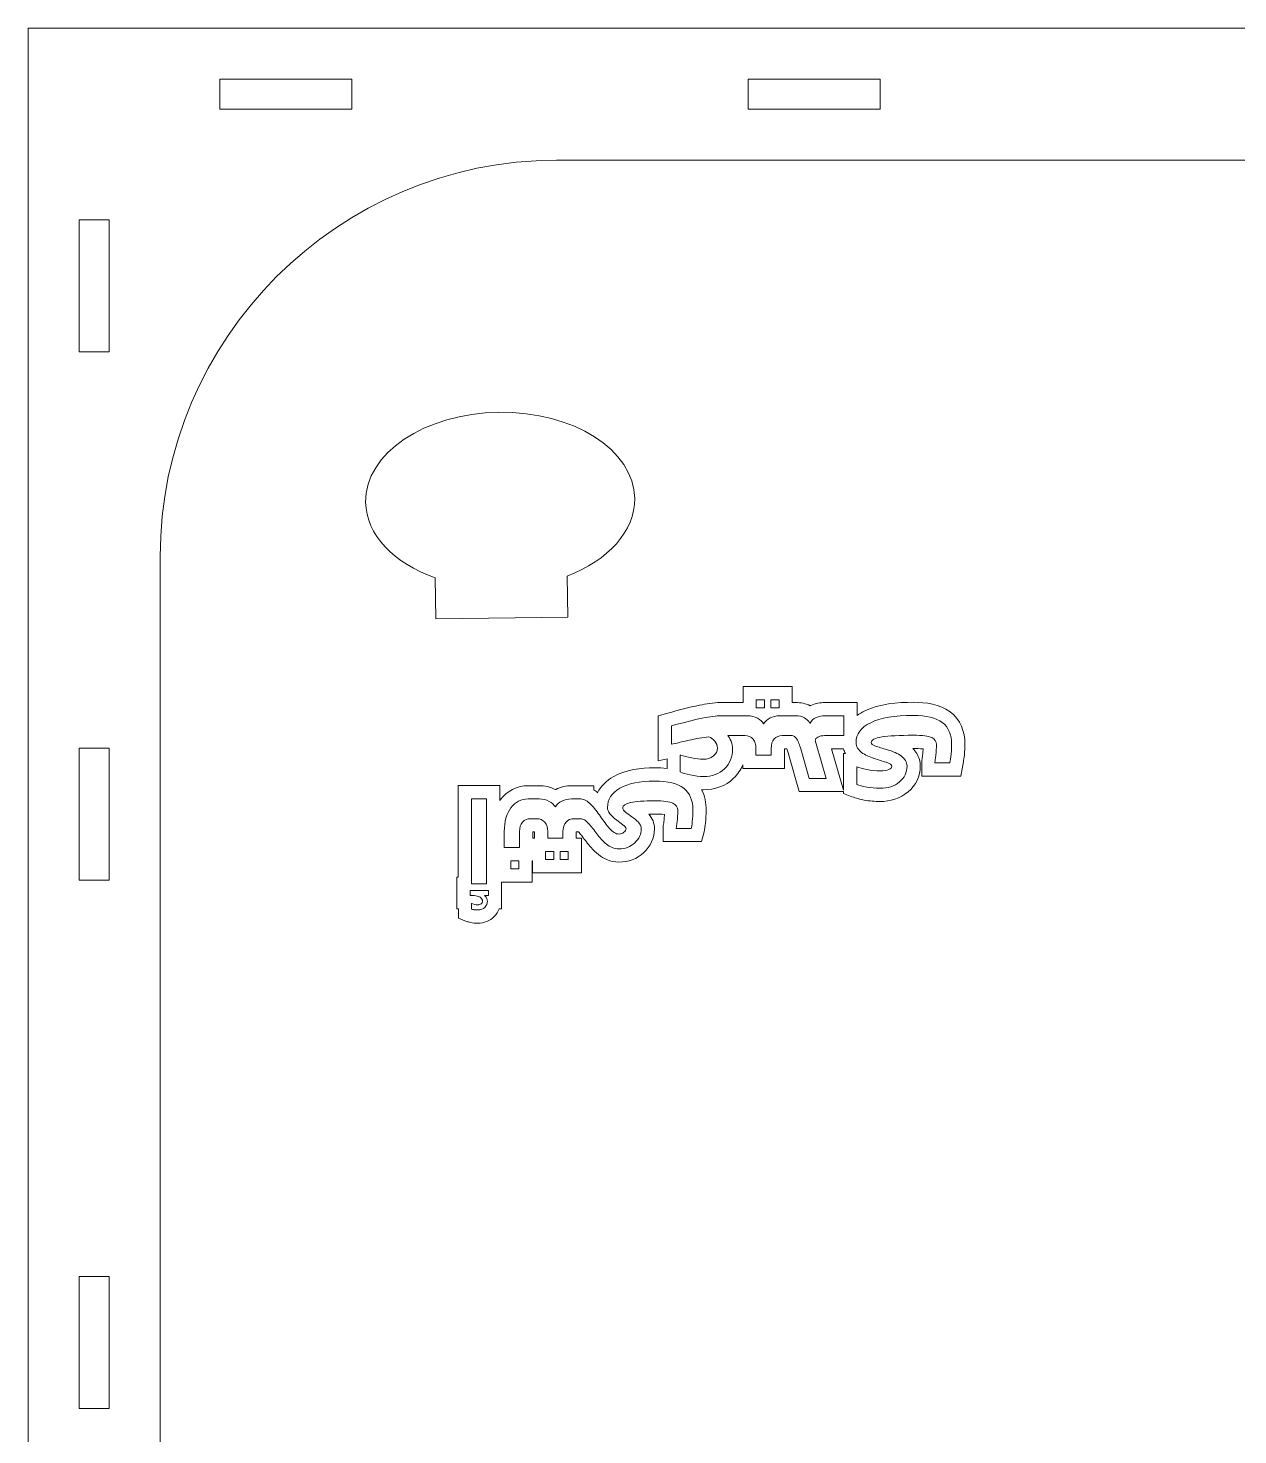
# Model space of a CAD drawing. Header units: millimetres. Extents: x -599 to 1818, y -719 to 408.
# Drawn here: x -249.6 to -158, y 301.1 to 407.6 of the extents above; entities that cross this region are included whole.
import ezdxf

# ---------------------------------------------------------------- set-up
doc = ezdxf.new("R2010")
doc.units = ezdxf.units.MM
doc.header["$MEASUREMENT"] = 0
doc.layers.add('Layer 1', color=7, linetype='Continuous')

msp = doc.modelspace()

# ---------------------------------------------------------------- linework, layer by layer
at = {"layer": 'Layer 1', "color": 250, "lineweight": 18}
for points, knots in [([(-50.5845, 208.5545), (-50.5845, 208.5545), (-249.5845, 208.5545), (-249.5845, 208.5545), (-249.5845, 208.5545), (-249.5845, 208.5545), (-249.5845, 407.5545), (-249.5845, 407.5545), (-249.5845, 407.5545), (-249.5845, 407.5545), (-50.5845, 407.5545), (-50.5845, 407.5545), (-50.5845, 407.5545), (-50.5845, 407.5545), (-50.5845, 208.5545), (-50.5845, 208.5545)], [0, 0, 0, 0, 0.2, 0.2, 0.2, 0.2, 0.4, 0.4, 0.4, 0.4, 0.6, 0.6, 0.6, 0.6, 1, 1, 1, 1]), ([(-225.0845, 403.6908), (-225.0845, 403.6908), (-225.0845, 401.4181), (-225.0845, 401.4181), (-225.0845, 401.4181), (-225.0845, 401.4181), (-235.0844, 401.4181), (-235.0844, 401.4181), (-235.0844, 401.4181), (-235.0844, 401.4181), (-235.0844, 403.6908), (-235.0844, 403.6908), (-235.0844, 403.6908), (-235.0844, 403.6908), (-225.0845, 403.6908), (-225.0845, 403.6908)], [0, 0, 0, 0, 0.2, 0.2, 0.2, 0.2, 0.4, 0.4, 0.4, 0.4, 0.6, 0.6, 0.6, 0.6, 1, 1, 1, 1]), ([(-185.0844, 403.6908), (-185.0844, 403.6908), (-185.0844, 401.4181), (-185.0844, 401.4181), (-185.0844, 401.4181), (-185.0844, 401.4181), (-195.0845, 401.4181), (-195.0845, 401.4181), (-195.0845, 401.4181), (-195.0845, 401.4181), (-195.0845, 403.6908), (-195.0845, 403.6908), (-195.0845, 403.6908), (-195.0845, 403.6908), (-185.0844, 403.6908), (-185.0844, 403.6908)], [0, 0, 0, 0, 0.2, 0.2, 0.2, 0.2, 0.4, 0.4, 0.4, 0.4, 0.6, 0.6, 0.6, 0.6, 1, 1, 1, 1]), ([(-90.5846, 218.5545), (-90.5846, 218.5545), (-209.5844, 218.5545), (-209.5844, 218.5545), (-209.5844, 218.5545), (-226.0845, 218.5545), (-239.5844, 232.0545), (-239.5844, 248.5545), (-239.5844, 248.5545), (-239.5844, 248.5545), (-239.5844, 367.5544), (-239.5844, 367.5544), (-239.5844, 367.5544), (-239.5844, 384.0544), (-226.0845, 397.5544), (-209.5844, 397.5544), (-209.5844, 397.5544), (-209.5844, 397.5544), (-90.5846, 397.5544), (-90.5846, 397.5544), (-90.5846, 397.5544), (-74.0845, 397.5544), (-60.5845, 384.0544), (-60.5845, 367.5544), (-60.5845, 367.5544), (-60.5845, 367.5544), (-60.5845, 248.5545), (-60.5845, 248.5545), (-60.5845, 248.5545), (-60.5845, 232.0545), (-74.0845, 218.5545), (-90.5846, 218.5545)], [0, 0, 0, 0, 0.11111111, 0.11111111, 0.11111111, 0.11111111, 0.22222222, 0.22222222, 0.22222222, 0.22222222, 0.33333333, 0.33333333, 0.33333333, 0.33333333, 0.44444444, 0.44444444, 0.44444444, 0.44444444, 0.55555556, 0.55555556, 0.55555556, 0.55555556, 0.66666667, 0.66666667, 0.66666667, 0.66666667, 0.77777778, 0.77777778, 0.77777778, 0.77777778, 1, 1, 1, 1]), ([(-243.4481, 383.0545), (-243.4481, 383.0545), (-245.7208, 383.0545), (-245.7208, 383.0545), (-245.7208, 383.0545), (-245.7208, 383.0545), (-245.7208, 393.0545), (-245.7208, 393.0545), (-245.7208, 393.0545), (-245.7208, 393.0545), (-243.4481, 393.0545), (-243.4481, 393.0545), (-243.4481, 393.0545), (-243.4481, 393.0545), (-243.4481, 383.0545), (-243.4481, 383.0545)], [0, 0, 0, 0, 0.2, 0.2, 0.2, 0.2, 0.4, 0.4, 0.4, 0.4, 0.6, 0.6, 0.6, 0.6, 1, 1, 1, 1]), ([(-218.7323, 362.8273), (-218.7323, 362.8273), (-218.7741, 365.9453), (-218.7741, 365.9453), (-218.7741, 365.9453), (-221.885, 367.0462), (-224.0046, 369.1883), (-224.0379, 371.6781), (-224.0379, 371.6781), (-224.0873, 375.3557), (-219.567, 378.3981), (-213.9418, 378.4735), (-213.9418, 378.4735), (-208.3166, 378.5489), (-203.7163, 375.6289), (-203.6671, 371.9513), (-203.6671, 371.9513), (-203.6337, 369.4615), (-205.6949, 367.2634), (-208.7751, 366.0794), (-208.7751, 366.0794), (-208.7751, 366.0794), (-208.7333, 362.9615), (-208.7333, 362.9615), (-208.7333, 362.9615), (-208.7333, 362.9615), (-218.7323, 362.8273), (-218.7323, 362.8273)], [0, 0, 0, 0, 0.125, 0.125, 0.125, 0.125, 0.25, 0.25, 0.25, 0.25, 0.375, 0.375, 0.375, 0.375, 0.5, 0.5, 0.5, 0.5, 0.625, 0.625, 0.625, 0.625, 0.75, 0.75, 0.75, 0.75, 1, 1, 1, 1]), ([(-243.4481, 343.0545), (-243.4481, 343.0545), (-245.7208, 343.0545), (-245.7208, 343.0545), (-245.7208, 343.0545), (-245.7208, 343.0545), (-245.7208, 353.0545), (-245.7208, 353.0545), (-245.7208, 353.0545), (-245.7208, 353.0545), (-243.4481, 353.0545), (-243.4481, 353.0545), (-243.4481, 353.0545), (-243.4481, 353.0545), (-243.4481, 343.0545), (-243.4481, 343.0545)], [0, 0, 0, 0, 0.2, 0.2, 0.2, 0.2, 0.4, 0.4, 0.4, 0.4, 0.6, 0.6, 0.6, 0.6, 1, 1, 1, 1]), ([(-243.4481, 303.0545), (-243.4481, 303.0545), (-245.7208, 303.0545), (-245.7208, 303.0545), (-245.7208, 303.0545), (-245.7208, 303.0545), (-245.7208, 313.0545), (-245.7208, 313.0545), (-245.7208, 313.0545), (-245.7208, 313.0545), (-243.4481, 313.0545), (-243.4481, 313.0545), (-243.4481, 313.0545), (-243.4481, 313.0545), (-243.4481, 303.0545), (-243.4481, 303.0545)], [0, 0, 0, 0, 0.2, 0.2, 0.2, 0.2, 0.4, 0.4, 0.4, 0.4, 0.6, 0.6, 0.6, 0.6, 1, 1, 1, 1])]:
    msp.add_open_spline(points, degree=3, knots=knots, dxfattribs=at)
at = {"layer": 'Layer 1', "color": 250, "lineweight": 20}
for points, knots in [([(-194.3532, 357.7172), (-194.3532, 357.7172), (-191.7436, 357.7172), (-191.7436, 357.7172), (-191.7436, 357.7172), (-191.7436, 357.7172), (-191.7436, 356.498), (-191.7436, 356.498), (-191.7436, 356.498), (-191.7436, 356.498), (-191.4876, 356.498), (-191.4876, 356.498), (-191.4876, 356.498), (-191.1091, 356.498), (-190.7341, 356.43), (-190.3954, 356.2581), (-190.3954, 356.2581), (-190.3745, 356.2681), (-190.3534, 356.2777), (-190.332, 356.287), (-190.332, 356.287), (-189.9908, 356.435), (-189.6245, 356.498), (-189.2538, 356.498), (-189.2538, 356.498), (-189.2538, 356.498), (-186.8314, 356.498), (-186.8314, 356.498), (-186.8314, 356.498), (-186.8314, 356.498), (-186.8314, 355.5212), (-186.8314, 355.5212), (-186.8314, 355.5212), (-186.6515, 355.6541), (-186.4543, 355.7721), (-186.2438, 355.8753), (-186.2438, 355.8753), (-185.1574, 356.4077), (-183.7642, 356.5234), (-182.5708, 356.5234), (-182.5708, 356.5234), (-181.6244, 356.5234), (-180.5832, 356.379), (-179.8005, 355.8048), (-179.8005, 355.8048), (-178.9945, 355.2133), (-178.6766, 354.3081), (-178.6766, 353.3319), (-178.6766, 353.3319), (-178.6766, 352.9702), (-178.6969, 352.606), (-178.7516, 352.2482), (-178.7516, 352.2482), (-178.7762, 352.0872), (-178.799, 351.9242), (-178.8266, 351.7637), (-178.8266, 351.7637), (-178.8266, 351.7637), (-178.9697, 350.9335), (-178.9697, 350.9335), (-178.9697, 350.9335), (-178.9697, 350.9335), (-181.9382, 350.9335), (-181.9382, 350.9335), (-181.9382, 350.9335), (-181.9382, 350.9335), (-181.9382, 352.1352), (-181.9382, 352.1352), (-181.9382, 352.1352), (-181.9382, 352.1352), (-181.9143, 352.2279), (-181.9143, 352.2279), (-181.9143, 352.2279), (-181.8938, 352.3541), (-181.8825, 352.4914), (-181.8691, 352.6178), (-181.8691, 352.6178), (-181.8559, 352.7418), (-181.8452, 352.8663), (-181.838, 352.9911), (-181.838, 352.9911), (-182.0867, 353.0226), (-182.4281, 353.0248), (-182.5864, 353.0248), (-182.5864, 353.0248), (-182.5982, 353.0248), (-182.6101, 353.0248), (-182.622, 353.0248), (-182.622, 353.0248), (-182.5096, 352.9106), (-182.41, 352.7842), (-182.3247, 352.6464), (-182.3247, 352.6464), (-182.1446, 352.3556), (-182.0548, 352.0271), (-182.0548, 351.6852), (-182.0548, 351.6852), (-182.0548, 350.9059), (-182.3856, 350.2353), (-182.9782, 349.7329), (-182.9782, 349.7329), (-183.5808, 349.2219), (-184.3221, 349.0116), (-185.1038, 349.0116), (-185.1038, 349.0116), (-185.5026, 349.0116), (-185.9018, 349.0442), (-186.2935, 349.1202), (-186.2935, 349.1202), (-186.6077, 349.1813), (-186.9282, 349.2597), (-187.2269, 349.3757), (-187.2269, 349.3757), (-187.2269, 349.3757), (-187.8649, 349.6235), (-187.8649, 349.6235), (-187.8649, 349.6235), (-187.8649, 349.6235), (-187.8649, 349.7566), (-187.8649, 349.7566), (-187.8649, 349.7566), (-187.8649, 349.7566), (-191.2077, 349.7566), (-191.2077, 349.7566), (-191.2077, 349.7566), (-191.2077, 349.7566), (-192.0616, 352.7068), (-192.0616, 352.7068), (-192.0616, 352.7068), (-192.0901, 352.8053), (-192.1226, 352.9028), (-192.1573, 352.9994), (-192.1573, 352.9994), (-192.1573, 352.9994), (-192.3362, 352.9994), (-192.3362, 352.9994), (-192.3362, 352.9994), (-192.3362, 352.9994), (-192.3362, 351.5177), (-192.3362, 351.5177), (-192.3362, 351.5177), (-192.3362, 351.5177), (-195.4877, 351.5177), (-195.4877, 351.5177), (-195.4877, 351.5177), (-195.4877, 351.5177), (-195.4877, 351.7833), (-195.4877, 351.7833), (-195.4877, 351.7833), (-195.6401, 351.4099), (-195.8696, 351.069), (-196.1792, 350.7711), (-196.1792, 350.7711), (-196.8041, 350.17), (-197.5969, 349.9006), (-198.4586, 349.9006), (-198.4586, 349.9006), (-198.5059, 349.9006), (-198.5532, 349.9013), (-198.6005, 349.9026), (-198.6005, 349.9026), (-198.364, 349.4366), (-198.2604, 348.9057), (-198.2604, 348.3508), (-198.2604, 348.3508), (-198.2604, 348.0251), (-198.2757, 347.699), (-198.3139, 347.3755), (-198.3139, 347.3755), (-198.3391, 347.1625), (-198.3658, 346.923), (-198.4205, 346.7157), (-198.4205, 346.7157), (-198.4205, 346.7157), (-198.6169, 345.9707), (-198.6169, 345.9707), (-198.6169, 345.9707), (-198.6169, 345.9707), (-201.5219, 345.9707), (-201.5219, 345.9707), (-201.5219, 345.9707), (-201.5219, 345.9707), (-201.5219, 347.1073), (-201.5219, 347.1073), (-201.5219, 347.1073), (-201.5219, 347.1073), (-201.5054, 347.1968), (-201.5054, 347.1968), (-201.5054, 347.1968), (-201.4818, 347.3283), (-201.4673, 347.4699), (-201.4507, 347.6028), (-201.4507, 347.6028), (-201.4333, 347.7419), (-201.4231, 347.8832), (-201.4175, 348.0245), (-201.4175, 348.0245), (-201.6635, 348.0587), (-202.0089, 348.062), (-202.1645, 348.062), (-202.1645, 348.062), (-202.2999, 348.062), (-202.4453, 348.0617), (-202.595, 348.0592), (-202.595, 348.0592), (-202.3219, 347.7435), (-202.172, 347.3559), (-202.172, 346.9326), (-202.172, 346.9326), (-202.172, 346.2307), (-202.4742, 345.6221), (-202.9852, 345.1473), (-202.9852, 345.1473), (-203.5055, 344.6639), (-204.1488, 344.4213), (-204.8583, 344.4213), (-204.8583, 344.4213), (-205.1765, 344.4213), (-205.4871, 344.4809), (-205.7785, 344.61), (-205.7785, 344.61), (-206.0062, 344.7109), (-206.2205, 344.8384), (-206.4167, 344.9918), (-206.4167, 344.9918), (-206.6169, 345.1483), (-206.802, 345.3229), (-206.9659, 345.5171), (-206.9659, 345.5171), (-207.0856, 345.6589), (-207.2037, 345.8021), (-207.3183, 345.948), (-207.3183, 345.948), (-207.4308, 346.0912), (-207.5412, 346.2362), (-207.6511, 346.3815), (-207.6511, 346.3815), (-207.7244, 346.4784), (-207.8021, 346.5729), (-207.8857, 346.6611), (-207.8857, 346.6611), (-207.8998, 346.676), (-207.9152, 346.6918), (-207.9314, 346.7073), (-207.9314, 346.7073), (-207.9314, 346.7073), (-208.1001, 346.7073), (-208.1001, 346.7073), (-208.1001, 346.7073), (-208.1001, 346.7073), (-208.1001, 346.2266), (-208.1001, 346.2266), (-208.1001, 346.2266), (-208.1001, 346.2266), (-207.6937, 346.2266), (-207.6937, 346.2266), (-207.6937, 346.2266), (-207.6937, 346.2266), (-207.6937, 343.6169), (-207.6937, 343.6169), (-207.6937, 343.6169), (-207.6937, 343.6169), (-211.4125, 343.6169), (-211.4125, 343.6169), (-211.4125, 343.6169), (-211.4125, 343.6169), (-211.4125, 344.5229), (-211.4125, 344.5229), (-211.4125, 344.5229), (-211.4125, 344.5229), (-211.4289, 344.5229), (-211.4289, 344.5229), (-211.4289, 344.5229), (-211.4289, 344.5229), (-211.4289, 342.9057), (-211.4289, 342.9057), (-211.4289, 342.9057), (-211.4289, 342.9057), (-213.7474, 342.9057), (-213.7474, 342.9057), (-213.7474, 342.9057), (-213.7474, 342.9057), (-213.7474, 340.8822), (-213.7474, 340.8822), (-213.7474, 340.8822), (-213.7474, 340.8822), (-213.9276, 340.8822), (-213.9276, 340.8822), (-213.9276, 340.8822), (-214.0087, 340.6669), (-214.1357, 340.4696), (-214.3036, 340.298), (-214.3036, 340.298), (-214.635, 339.9593), (-215.0737, 339.7985), (-215.5446, 339.7985), (-215.5446, 339.7985), (-215.7305, 339.7985), (-215.923, 339.808), (-216.1042, 339.8516), (-216.1042, 339.8516), (-216.2005, 339.8747), (-216.2973, 339.9011), (-216.3894, 339.938), (-216.3894, 339.938), (-216.3894, 339.938), (-217.0174, 340.1896), (-217.0174, 340.1896), (-217.0174, 340.1896), (-217.0174, 340.1896), (-217.0174, 340.8822), (-217.0174, 340.8822), (-217.0174, 340.8822), (-217.0174, 340.8822), (-217.1359, 340.8822), (-217.1359, 340.8822), (-217.1359, 340.8822), (-217.1359, 340.8822), (-217.1359, 343.2717), (-217.1359, 343.2717), (-217.1359, 343.2717), (-217.1359, 343.2717), (-217.0343, 343.2717), (-217.0343, 343.2717), (-217.0343, 343.2717), (-217.0343, 343.2717), (-217.0343, 350.2228), (-217.0343, 350.2228), (-217.0343, 350.2228), (-217.0343, 350.2228), (-213.8828, 350.2228), (-213.8828, 350.2228), (-213.8828, 350.2228), (-213.8828, 350.2228), (-213.8828, 349.0797), (-213.8828, 349.0797), (-213.8828, 349.0797), (-213.8693, 349.0987), (-213.8555, 349.1176), (-213.8415, 349.1364), (-213.8415, 349.1364), (-213.3244, 349.8295), (-212.5922, 350.2059), (-211.7262, 350.2059), (-211.7262, 350.2059), (-211.7262, 350.2059), (-210.9092, 350.2059), (-210.9092, 350.2059), (-210.9092, 350.2059), (-210.479, 350.2059), (-210.0622, 350.1147), (-209.6834, 349.9097), (-209.6834, 349.9097), (-209.6703, 349.9168), (-209.6571, 349.9238), (-209.6438, 349.9306), (-209.6438, 349.9306), (-209.2728, 350.1223), (-208.8641, 350.2059), (-208.4482, 350.2059), (-208.4482, 350.2059), (-208.4482, 350.2059), (-206.7539, 350.2059), (-206.7539, 350.2059), (-206.7539, 350.2059), (-206.7539, 350.2059), (-206.7539, 349.8801), (-206.7539, 349.8801), (-206.7539, 349.8801), (-206.6576, 349.8178), (-206.5653, 349.7497), (-206.4769, 349.6768), (-206.4769, 349.6768), (-206.2314, 350.1771), (-205.8182, 350.5839), (-205.2895, 350.8882), (-205.2895, 350.8882), (-204.3625, 351.4218), (-203.2057, 351.5606), (-202.1532, 351.5606), (-202.1532, 351.5606), (-201.8494, 351.5606), (-201.5344, 351.5459), (-201.2211, 351.5064), (-201.2211, 351.5064), (-201.2211, 351.5064), (-201.2211, 352.2379), (-201.2211, 352.2379), (-201.2211, 352.2379), (-201.2211, 352.2379), (-201.8899, 352.0855), (-201.8899, 352.0855), (-201.8899, 352.0855), (-201.8899, 352.0855), (-201.8899, 355.495), (-201.8899, 355.495), (-201.8899, 355.495), (-201.8899, 355.495), (-201.1606, 355.7001), (-201.1606, 355.7001), (-201.1606, 355.7001), (-200.3711, 355.9221), (-199.5678, 356.1359), (-198.7632, 356.2955), (-198.7632, 356.2955), (-198.2582, 356.3957), (-197.6886, 356.498), (-197.173, 356.498), (-197.173, 356.498), (-197.173, 356.498), (-195.4623, 356.498), (-195.4623, 356.498), (-195.4623, 356.498), (-195.4623, 356.498), (-195.4623, 357.7172), (-195.4623, 357.7172), (-195.4623, 357.7172), (-195.4623, 357.7172), (-194.3532, 357.7172), (-194.3532, 357.7172)], [0, 0, 0, 0, 0.00943396, 0.00943396, 0.00943396, 0.00943396, 0.01886792, 0.01886792, 0.01886792, 0.01886792, 0.02830189, 0.02830189, 0.02830189, 0.02830189, 0.03773585, 0.03773585, 0.03773585, 0.03773585, 0.04716981, 0.04716981, 0.04716981, 0.04716981, 0.05660377, 0.05660377, 0.05660377, 0.05660377, 0.06603774, 0.06603774, 0.06603774, 0.06603774, 0.0754717, 0.0754717, 0.0754717, 0.0754717, 0.08490566, 0.08490566, 0.08490566, 0.08490566, 0.09433962, 0.09433962, 0.09433962, 0.09433962, 0.10377358, 0.10377358, 0.10377358, 0.10377358, 0.11320755, 0.11320755, 0.11320755, 0.11320755, 0.12264151, 0.12264151, 0.12264151, 0.12264151, 0.13207547, 0.13207547, 0.13207547, 0.13207547, 0.14150943, 0.14150943, 0.14150943, 0.14150943, 0.1509434, 0.1509434, 0.1509434, 0.1509434, 0.16037736, 0.16037736, 0.16037736, 0.16037736, 0.16981132, 0.16981132, 0.16981132, 0.16981132, 0.17924528, 0.17924528, 0.17924528, 0.17924528, 0.18867925, 0.18867925, 0.18867925, 0.18867925, 0.19811321, 0.19811321, 0.19811321, 0.19811321, 0.20754717, 0.20754717, 0.20754717, 0.20754717, 0.21698113, 0.21698113, 0.21698113, 0.21698113, 0.22641509, 0.22641509, 0.22641509, 0.22641509, 0.23584906, 0.23584906, 0.23584906, 0.23584906, 0.24528302, 0.24528302, 0.24528302, 0.24528302, 0.25471698, 0.25471698, 0.25471698, 0.25471698, 0.26415094, 0.26415094, 0.26415094, 0.26415094, 0.27358491, 0.27358491, 0.27358491, 0.27358491, 0.28301887, 0.28301887, 0.28301887, 0.28301887, 0.29245283, 0.29245283, 0.29245283, 0.29245283, 0.30188679, 0.30188679, 0.30188679, 0.30188679, 0.31132075, 0.31132075, 0.31132075, 0.31132075, 0.32075472, 0.32075472, 0.32075472, 0.32075472, 0.33018868, 0.33018868, 0.33018868, 0.33018868, 0.33962264, 0.33962264, 0.33962264, 0.33962264, 0.3490566, 0.3490566, 0.3490566, 0.3490566, 0.35849057, 0.35849057, 0.35849057, 0.35849057, 0.36792453, 0.36792453, 0.36792453, 0.36792453, 0.37735849, 0.37735849, 0.37735849, 0.37735849, 0.38679245, 0.38679245, 0.38679245, 0.38679245, 0.39622642, 0.39622642, 0.39622642, 0.39622642, 0.40566038, 0.40566038, 0.40566038, 0.40566038, 0.41509434, 0.41509434, 0.41509434, 0.41509434, 0.4245283, 0.4245283, 0.4245283, 0.4245283, 0.43396226, 0.43396226, 0.43396226, 0.43396226, 0.44339623, 0.44339623, 0.44339623, 0.44339623, 0.45283019, 0.45283019, 0.45283019, 0.45283019, 0.46226415, 0.46226415, 0.46226415, 0.46226415, 0.47169811, 0.47169811, 0.47169811, 0.47169811, 0.48113208, 0.48113208, 0.48113208, 0.48113208, 0.49056604, 0.49056604, 0.49056604, 0.49056604, 0.5, 0.5, 0.5, 0.5, 0.50943396, 0.50943396, 0.50943396, 0.50943396, 0.51886792, 0.51886792, 0.51886792, 0.51886792, 0.52830189, 0.52830189, 0.52830189, 0.52830189, 0.53773585, 0.53773585, 0.53773585, 0.53773585, 0.54716981, 0.54716981, 0.54716981, 0.54716981, 0.55660377, 0.55660377, 0.55660377, 0.55660377, 0.56603774, 0.56603774, 0.56603774, 0.56603774, 0.5754717, 0.5754717, 0.5754717, 0.5754717, 0.58490566, 0.58490566, 0.58490566, 0.58490566, 0.59433962, 0.59433962, 0.59433962, 0.59433962, 0.60377358, 0.60377358, 0.60377358, 0.60377358, 0.61320755, 0.61320755, 0.61320755, 0.61320755, 0.62264151, 0.62264151, 0.62264151, 0.62264151, 0.63207547, 0.63207547, 0.63207547, 0.63207547, 0.64150943, 0.64150943, 0.64150943, 0.64150943, 0.6509434, 0.6509434, 0.6509434, 0.6509434, 0.66037736, 0.66037736, 0.66037736, 0.66037736, 0.66981132, 0.66981132, 0.66981132, 0.66981132, 0.67924528, 0.67924528, 0.67924528, 0.67924528, 0.68867925, 0.68867925, 0.68867925, 0.68867925, 0.69811321, 0.69811321, 0.69811321, 0.69811321, 0.70754717, 0.70754717, 0.70754717, 0.70754717, 0.71698113, 0.71698113, 0.71698113, 0.71698113, 0.72641509, 0.72641509, 0.72641509, 0.72641509, 0.73584906, 0.73584906, 0.73584906, 0.73584906, 0.74528302, 0.74528302, 0.74528302, 0.74528302, 0.75471698, 0.75471698, 0.75471698, 0.75471698, 0.76415094, 0.76415094, 0.76415094, 0.76415094, 0.77358491, 0.77358491, 0.77358491, 0.77358491, 0.78301887, 0.78301887, 0.78301887, 0.78301887, 0.79245283, 0.79245283, 0.79245283, 0.79245283, 0.80188679, 0.80188679, 0.80188679, 0.80188679, 0.81132075, 0.81132075, 0.81132075, 0.81132075, 0.82075472, 0.82075472, 0.82075472, 0.82075472, 0.83018868, 0.83018868, 0.83018868, 0.83018868, 0.83962264, 0.83962264, 0.83962264, 0.83962264, 0.8490566, 0.8490566, 0.8490566, 0.8490566, 0.85849057, 0.85849057, 0.85849057, 0.85849057, 0.86792453, 0.86792453, 0.86792453, 0.86792453, 0.87735849, 0.87735849, 0.87735849, 0.87735849, 0.88679245, 0.88679245, 0.88679245, 0.88679245, 0.89622642, 0.89622642, 0.89622642, 0.89622642, 0.90566038, 0.90566038, 0.90566038, 0.90566038, 0.91509434, 0.91509434, 0.91509434, 0.91509434, 0.9245283, 0.9245283, 0.9245283, 0.9245283, 0.93396226, 0.93396226, 0.93396226, 0.93396226, 0.94339623, 0.94339623, 0.94339623, 0.94339623, 0.95283019, 0.95283019, 0.95283019, 0.95283019, 0.96226415, 0.96226415, 0.96226415, 0.96226415, 0.97169811, 0.97169811, 0.97169811, 0.97169811, 0.98113208, 0.98113208, 0.98113208, 0.98113208, 1, 1, 1, 1]), ([(-187.8546, 352.9994), (-187.8546, 352.9994), (-188.7837, 352.9994), (-188.7837, 352.9994), (-188.7837, 352.9994), (-188.7837, 352.9994), (-187.8649, 349.8601), (-187.8649, 349.8601), (-187.8649, 349.8601), (-187.8649, 349.8601), (-187.8649, 352.6457), (-187.8649, 352.6457), (-187.8649, 352.6457), (-187.8649, 352.6457), (-187.7165, 352.6457), (-187.7165, 352.6457), (-187.7165, 352.6457), (-187.7756, 352.759), (-187.8217, 352.8773), (-187.8546, 352.9994)], [0, 0, 0, 0, 0.16666667, 0.16666667, 0.16666667, 0.16666667, 0.33333333, 0.33333333, 0.33333333, 0.33333333, 0.5, 0.5, 0.5, 0.5, 0.66666667, 0.66666667, 0.66666667, 0.66666667, 1, 1, 1, 1]), ([(-211.2516, 346.2266), (-211.2516, 346.2266), (-211.2516, 346.7073), (-211.2516, 346.7073), (-211.2516, 346.7073), (-211.2516, 346.7073), (-211.3866, 346.7072), (-211.3866, 346.7072), (-211.3866, 346.7072), (-211.3866, 346.7072), (-211.3866, 346.2266), (-211.3866, 346.2266), (-211.3866, 346.2266), (-211.3866, 346.2266), (-211.2516, 346.2266), (-211.2516, 346.2266)], [0, 0, 0, 0, 0.2, 0.2, 0.2, 0.2, 0.4, 0.4, 0.4, 0.4, 0.6, 0.6, 0.6, 0.6, 1, 1, 1, 1])]:
    msp.add_open_spline(points, degree=3, knots=knots, dxfattribs=at)
at = {"layer": 'Layer 1', "color": 250, "lineweight": 9}
for points, knots in [([(-194.4623, 356.7172), (-194.4623, 356.7172), (-193.8527, 356.7172), (-193.8527, 356.7172), (-193.8527, 356.7172), (-193.8527, 356.7172), (-193.8527, 356.1076), (-193.8527, 356.1076), (-193.8527, 356.1076), (-193.8527, 356.1076), (-194.4623, 356.1076), (-194.4623, 356.1076), (-194.4623, 356.1076), (-194.4623, 356.1076), (-194.4623, 356.7172), (-194.4623, 356.7172)], [0, 0, 0, 0, 0.2, 0.2, 0.2, 0.2, 0.4, 0.4, 0.4, 0.4, 0.6, 0.6, 0.6, 0.6, 1, 1, 1, 1]), ([(-193.3532, 356.7172), (-193.3532, 356.7172), (-192.7436, 356.7172), (-192.7436, 356.7172), (-192.7436, 356.7172), (-192.7436, 356.7172), (-192.7436, 356.1076), (-192.7436, 356.1076), (-192.7436, 356.1076), (-192.7436, 356.1076), (-193.3532, 356.1076), (-193.3532, 356.1076), (-193.3532, 356.1076), (-193.3532, 356.1076), (-193.3532, 356.7172), (-193.3532, 356.7172)], [0, 0, 0, 0, 0.2, 0.2, 0.2, 0.2, 0.4, 0.4, 0.4, 0.4, 0.6, 0.6, 0.6, 0.6, 1, 1, 1, 1]), ([(-200.8899, 354.7374), (-199.9614, 354.9985), (-199.1881, 355.1918), (-198.5686, 355.3146), (-198.5686, 355.3146), (-197.9506, 355.4373), (-197.4849, 355.498), (-197.173, 355.498), (-197.173, 355.498), (-197.173, 355.498), (-195.5545, 355.498), (-195.5545, 355.498), (-195.5545, 355.498), (-195.5545, 355.498), (-195.268, 355.498), (-195.268, 355.498), (-195.268, 355.498), (-195.268, 355.498), (-195.1453, 355.498), (-195.1453, 355.498), (-195.1453, 355.498), (-194.8532, 355.498), (-194.5978, 355.4359), (-194.3762, 355.3117), (-194.3762, 355.3117), (-194.1561, 355.1876), (-194.0009, 355.0479), (-193.9092, 354.8898), (-193.9092, 354.8898), (-193.7934, 355.0775), (-193.6312, 355.2257), (-193.4209, 355.3343), (-193.4209, 355.3343), (-193.2106, 355.443), (-192.9637, 355.498), (-192.6843, 355.498), (-192.6843, 355.498), (-192.6843, 355.498), (-192.2765, 355.498), (-192.2765, 355.498), (-192.2765, 355.498), (-192.2765, 355.498), (-191.99, 355.498), (-191.99, 355.498), (-191.99, 355.498), (-191.99, 355.498), (-191.4876, 355.498), (-191.4876, 355.498), (-191.4876, 355.498), (-191.2238, 355.498), (-191.0036, 355.45), (-190.8272, 355.3555), (-190.8272, 355.3555), (-190.6523, 355.2609), (-190.514, 355.1156), (-190.4152, 354.9237), (-190.4152, 354.9237), (-190.291, 355.1353), (-190.1301, 355.2849), (-189.934, 355.3696), (-189.934, 355.3696), (-189.7364, 355.4557), (-189.5093, 355.498), (-189.2538, 355.498), (-189.2538, 355.498), (-189.2538, 355.498), (-187.8314, 355.498), (-187.8314, 355.498), (-187.8314, 355.498), (-187.8314, 355.498), (-187.8314, 353.9994), (-187.8314, 353.9994), (-187.8314, 353.9994), (-187.8314, 353.9994), (-189.2919, 353.9994), (-189.2919, 353.9994), (-189.2919, 353.9994), (-189.498, 353.9994), (-189.6673, 353.9627), (-189.8014, 353.8907), (-189.8014, 353.8907), (-189.934, 353.8174), (-190.0003, 353.7369), (-190.0003, 353.6466), (-190.0003, 353.6466), (-190.0003, 353.6212), (-189.9947, 353.5845), (-189.982, 353.5337), (-189.982, 353.5337), (-189.9693, 353.4829), (-189.9552, 353.4335), (-189.9382, 353.3841), (-189.9382, 353.3841), (-189.9382, 353.3841), (-189.1692, 350.7566), (-189.1692, 350.7566), (-189.1692, 350.7566), (-189.1692, 350.7566), (-190.4561, 350.7566), (-190.4561, 350.7566), (-190.4561, 350.7566), (-190.4561, 350.7566), (-191.101, 352.9848), (-191.101, 352.9848), (-191.101, 352.9848), (-191.1391, 353.1174), (-191.1857, 353.2557), (-191.2393, 353.4011), (-191.2393, 353.4011), (-191.2929, 353.5464), (-191.3423, 353.6551), (-191.386, 353.7256), (-191.386, 353.7256), (-191.4382, 353.8131), (-191.4989, 353.8809), (-191.5695, 353.9274), (-191.5695, 353.9274), (-191.64, 353.9754), (-191.7247, 353.9994), (-191.8263, 353.9994), (-191.8263, 353.9994), (-191.8263, 353.9994), (-191.99, 353.9994), (-191.99, 353.9994), (-191.99, 353.9994), (-191.99, 353.9994), (-192.2765, 353.9994), (-192.2765, 353.9994), (-192.2765, 353.9994), (-192.2765, 353.9994), (-192.498, 353.9994), (-192.498, 353.9994), (-192.498, 353.9994), (-192.7436, 353.9994), (-192.9439, 353.9147), (-193.1006, 353.7468), (-193.1006, 353.7468), (-193.2572, 353.5789), (-193.3362, 353.3376), (-193.3362, 353.0229), (-193.3362, 353.0229), (-193.3362, 353.0229), (-193.3362, 352.5177), (-193.3362, 352.5177), (-193.3362, 352.5177), (-193.3362, 352.5177), (-194.4877, 352.5177), (-194.4877, 352.5177), (-194.4877, 352.5177), (-194.4877, 352.5177), (-194.4877, 353.0229), (-194.4877, 353.0229), (-194.4877, 353.0229), (-194.4877, 353.315), (-194.5625, 353.5507), (-194.7107, 353.7299), (-194.7107, 353.7299), (-194.8602, 353.9091), (-195.0663, 353.9994), (-195.3316, 353.9994), (-195.3316, 353.9994), (-195.3316, 353.9994), (-195.5545, 353.9994), (-195.5545, 353.9994), (-195.5545, 353.9994), (-195.5545, 353.9994), (-196.6312, 353.9994), (-196.6312, 353.9994), (-196.6312, 353.9994), (-196.5423, 353.9175), (-196.459, 353.7736), (-196.3786, 353.569), (-196.3786, 353.569), (-196.2981, 353.3644), (-196.2586, 353.1753), (-196.2586, 353.0017), (-196.2586, 353.0017), (-196.2586, 352.3893), (-196.4632, 351.8855), (-196.8725, 351.4918), (-196.8725, 351.4918), (-197.2817, 351.0981), (-197.8109, 350.9006), (-198.4586, 350.9006), (-198.4586, 350.9006), (-198.7761, 350.9006), (-199.1105, 350.9401), (-199.4605, 351.0177), (-199.4605, 351.0177), (-199.8104, 351.0967), (-200.0644, 351.1729), (-200.2211, 351.2477), (-200.2211, 351.2477), (-200.2211, 351.2477), (-200.2211, 352.5262), (-200.2211, 352.5262), (-200.2211, 352.5262), (-200.2211, 352.5262), (-200.1717, 352.5262), (-200.1717, 352.5262), (-200.1717, 352.5262), (-199.9713, 352.4514), (-199.6989, 352.3794), (-199.3532, 352.3103), (-199.3532, 352.3103), (-199.0089, 352.2397), (-198.7253, 352.2045), (-198.5023, 352.2045), (-198.5023, 352.2045), (-198.1778, 352.2045), (-197.9153, 352.2891), (-197.7135, 352.457), (-197.7135, 352.457), (-197.5117, 352.625), (-197.4101, 352.8211), (-197.4101, 353.0469), (-197.4101, 353.0469), (-197.4101, 353.243), (-197.4764, 353.4194), (-197.6091, 353.5732), (-197.6091, 353.5732), (-197.7417, 353.7285), (-197.8941, 353.8413), (-198.0663, 353.9119), (-198.0663, 353.9119), (-198.5249, 353.8583), (-199.0216, 353.7694), (-199.5578, 353.6452), (-199.5578, 353.6452), (-200.0926, 353.5224), (-200.5371, 353.4194), (-200.8899, 353.339), (-200.8899, 353.339), (-200.8899, 353.339), (-200.8899, 354.7374), (-200.8899, 354.7374)], [0, 0, 0, 0, 0.01666667, 0.01666667, 0.01666667, 0.01666667, 0.03333333, 0.03333333, 0.03333333, 0.03333333, 0.05, 0.05, 0.05, 0.05, 0.06666667, 0.06666667, 0.06666667, 0.06666667, 0.08333333, 0.08333333, 0.08333333, 0.08333333, 0.1, 0.1, 0.1, 0.1, 0.11666667, 0.11666667, 0.11666667, 0.11666667, 0.13333333, 0.13333333, 0.13333333, 0.13333333, 0.15, 0.15, 0.15, 0.15, 0.16666667, 0.16666667, 0.16666667, 0.16666667, 0.18333333, 0.18333333, 0.18333333, 0.18333333, 0.2, 0.2, 0.2, 0.2, 0.21666667, 0.21666667, 0.21666667, 0.21666667, 0.23333333, 0.23333333, 0.23333333, 0.23333333, 0.25, 0.25, 0.25, 0.25, 0.26666667, 0.26666667, 0.26666667, 0.26666667, 0.28333333, 0.28333333, 0.28333333, 0.28333333, 0.3, 0.3, 0.3, 0.3, 0.31666667, 0.31666667, 0.31666667, 0.31666667, 0.33333333, 0.33333333, 0.33333333, 0.33333333, 0.35, 0.35, 0.35, 0.35, 0.36666667, 0.36666667, 0.36666667, 0.36666667, 0.38333333, 0.38333333, 0.38333333, 0.38333333, 0.4, 0.4, 0.4, 0.4, 0.41666667, 0.41666667, 0.41666667, 0.41666667, 0.43333333, 0.43333333, 0.43333333, 0.43333333, 0.45, 0.45, 0.45, 0.45, 0.46666667, 0.46666667, 0.46666667, 0.46666667, 0.48333333, 0.48333333, 0.48333333, 0.48333333, 0.5, 0.5, 0.5, 0.5, 0.51666667, 0.51666667, 0.51666667, 0.51666667, 0.53333333, 0.53333333, 0.53333333, 0.53333333, 0.55, 0.55, 0.55, 0.55, 0.56666667, 0.56666667, 0.56666667, 0.56666667, 0.58333333, 0.58333333, 0.58333333, 0.58333333, 0.6, 0.6, 0.6, 0.6, 0.61666667, 0.61666667, 0.61666667, 0.61666667, 0.63333333, 0.63333333, 0.63333333, 0.63333333, 0.65, 0.65, 0.65, 0.65, 0.66666667, 0.66666667, 0.66666667, 0.66666667, 0.68333333, 0.68333333, 0.68333333, 0.68333333, 0.7, 0.7, 0.7, 0.7, 0.71666667, 0.71666667, 0.71666667, 0.71666667, 0.73333333, 0.73333333, 0.73333333, 0.73333333, 0.75, 0.75, 0.75, 0.75, 0.76666667, 0.76666667, 0.76666667, 0.76666667, 0.78333333, 0.78333333, 0.78333333, 0.78333333, 0.8, 0.8, 0.8, 0.8, 0.81666667, 0.81666667, 0.81666667, 0.81666667, 0.83333333, 0.83333333, 0.83333333, 0.83333333, 0.85, 0.85, 0.85, 0.85, 0.86666667, 0.86666667, 0.86666667, 0.86666667, 0.88333333, 0.88333333, 0.88333333, 0.88333333, 0.9, 0.9, 0.9, 0.9, 0.91666667, 0.91666667, 0.91666667, 0.91666667, 0.93333333, 0.93333333, 0.93333333, 0.93333333, 0.95, 0.95, 0.95, 0.95, 0.96666667, 0.96666667, 0.96666667, 0.96666667, 1, 1, 1, 1]), ([(-186.8649, 351.6457), (-186.8649, 351.6457), (-186.8282, 351.6457), (-186.8282, 351.6457), (-186.8282, 351.6457), (-186.6786, 351.5652), (-186.4359, 351.4918), (-186.1, 351.4255), (-186.1, 351.4255), (-185.7642, 351.3578), (-185.4283, 351.3239), (-185.0953, 351.3239), (-185.0953, 351.3239), (-184.8145, 351.3239), (-184.5958, 351.3578), (-184.4406, 351.4255), (-184.4406, 351.4255), (-184.2839, 351.4933), (-184.2063, 351.5836), (-184.2063, 351.6965), (-184.2063, 351.6965), (-184.2063, 351.7952), (-184.3531, 351.8898), (-184.6452, 351.9787), (-184.6452, 351.9787), (-184.9373, 352.069), (-185.2435, 352.1664), (-185.5638, 352.2708), (-185.5638, 352.2708), (-185.7148, 352.323), (-185.8743, 352.3879), (-186.0436, 352.4641), (-186.0436, 352.4641), (-186.2115, 352.5417), (-186.3611, 352.6292), (-186.4937, 352.7252), (-186.4937, 352.7252), (-186.6179, 352.8183), (-186.7195, 352.9269), (-186.7971, 353.0511), (-186.7971, 353.0511), (-186.8762, 353.1753), (-186.9157, 353.3136), (-186.9157, 353.4646), (-186.9157, 353.4646), (-186.9157, 354.1095), (-186.5445, 354.6146), (-185.8037, 354.9773), (-185.8037, 354.9773), (-185.0615, 355.3414), (-183.9848, 355.5234), (-182.5708, 355.5234), (-182.5708, 355.5234), (-181.5943, 355.5234), (-180.869, 355.3484), (-180.3921, 354.9985), (-180.3921, 354.9985), (-179.9151, 354.6485), (-179.6766, 354.0925), (-179.6766, 353.3319), (-179.6766, 353.3319), (-179.6766, 352.9862), (-179.6978, 352.6758), (-179.7401, 352.3992), (-179.7401, 352.3992), (-179.7825, 352.1212), (-179.8065, 351.966), (-179.8121, 351.9335), (-179.8121, 351.9335), (-179.8121, 351.9335), (-180.9382, 351.9335), (-180.9382, 351.9335), (-180.9382, 351.9335), (-180.9382, 351.9335), (-180.9382, 352.0083), (-180.9382, 352.0083), (-180.9382, 352.0083), (-180.9269, 352.0521), (-180.9057, 352.22), (-180.8747, 352.5121), (-180.8747, 352.5121), (-180.8436, 352.8042), (-180.8281, 353.0737), (-180.8281, 353.3221), (-180.8281, 353.3221), (-180.8281, 353.5478), (-180.9452, 353.7214), (-181.1809, 353.8428), (-181.1809, 353.8428), (-181.4165, 353.9641), (-181.885, 354.0248), (-182.5864, 354.0248), (-182.5864, 354.0248), (-183.6348, 354.0248), (-184.4265, 353.9825), (-184.9613, 353.8992), (-184.9613, 353.8992), (-185.4961, 353.8145), (-185.7642, 353.6734), (-185.7642, 353.4745), (-185.7642, 353.4745), (-185.7642, 353.3785), (-185.6598, 353.2896), (-185.4523, 353.2092), (-185.4523, 353.2092), (-185.2435, 353.1273), (-184.9359, 353.0314), (-184.5281, 352.9213), (-184.5281, 352.9213), (-184.3488, 352.8719), (-184.1598, 352.8042), (-183.9622, 352.7181), (-183.9622, 352.7181), (-183.7661, 352.6334), (-183.6052, 352.5431), (-183.481, 352.45), (-183.481, 352.45), (-183.3568, 352.3597), (-183.2552, 352.2496), (-183.1748, 352.1198), (-183.1748, 352.1198), (-183.0944, 351.99), (-183.0548, 351.8446), (-183.0548, 351.6852), (-183.0548, 351.6852), (-183.0548, 351.2138), (-183.2453, 350.8173), (-183.6249, 350.4956), (-183.6249, 350.4956), (-184.0059, 350.1724), (-184.4984, 350.0116), (-185.1038, 350.0116), (-185.1038, 350.0116), (-185.4566, 350.0116), (-185.7896, 350.0412), (-186.1029, 350.1019), (-186.1029, 350.1019), (-186.4147, 350.1626), (-186.6687, 350.2317), (-186.8649, 350.3079), (-186.8649, 350.3079), (-186.8649, 350.3079), (-186.8649, 351.6457), (-186.8649, 351.6457)], [0, 0, 0, 0, 0.02702703, 0.02702703, 0.02702703, 0.02702703, 0.05405405, 0.05405405, 0.05405405, 0.05405405, 0.08108108, 0.08108108, 0.08108108, 0.08108108, 0.10810811, 0.10810811, 0.10810811, 0.10810811, 0.13513514, 0.13513514, 0.13513514, 0.13513514, 0.16216216, 0.16216216, 0.16216216, 0.16216216, 0.18918919, 0.18918919, 0.18918919, 0.18918919, 0.21621622, 0.21621622, 0.21621622, 0.21621622, 0.24324324, 0.24324324, 0.24324324, 0.24324324, 0.27027027, 0.27027027, 0.27027027, 0.27027027, 0.2972973, 0.2972973, 0.2972973, 0.2972973, 0.32432432, 0.32432432, 0.32432432, 0.32432432, 0.35135135, 0.35135135, 0.35135135, 0.35135135, 0.37837838, 0.37837838, 0.37837838, 0.37837838, 0.40540541, 0.40540541, 0.40540541, 0.40540541, 0.43243243, 0.43243243, 0.43243243, 0.43243243, 0.45945946, 0.45945946, 0.45945946, 0.45945946, 0.48648649, 0.48648649, 0.48648649, 0.48648649, 0.51351351, 0.51351351, 0.51351351, 0.51351351, 0.54054054, 0.54054054, 0.54054054, 0.54054054, 0.56756757, 0.56756757, 0.56756757, 0.56756757, 0.59459459, 0.59459459, 0.59459459, 0.59459459, 0.62162162, 0.62162162, 0.62162162, 0.62162162, 0.64864865, 0.64864865, 0.64864865, 0.64864865, 0.67567568, 0.67567568, 0.67567568, 0.67567568, 0.7027027, 0.7027027, 0.7027027, 0.7027027, 0.72972973, 0.72972973, 0.72972973, 0.72972973, 0.75675676, 0.75675676, 0.75675676, 0.75675676, 0.78378378, 0.78378378, 0.78378378, 0.78378378, 0.81081081, 0.81081081, 0.81081081, 0.81081081, 0.83783784, 0.83783784, 0.83783784, 0.83783784, 0.86486486, 0.86486486, 0.86486486, 0.86486486, 0.89189189, 0.89189189, 0.89189189, 0.89189189, 0.91891892, 0.91891892, 0.91891892, 0.91891892, 0.94594595, 0.94594595, 0.94594595, 0.94594595, 1, 1, 1, 1]), ([(-213.5381, 346.7336), (-213.5381, 347.4914), (-213.3716, 348.0939), (-213.04, 348.5384), (-213.04, 348.5384), (-212.7083, 348.9829), (-212.2709, 349.2059), (-211.7262, 349.2059), (-211.7262, 349.2059), (-211.7262, 349.2059), (-211.3184, 349.2059), (-211.3184, 349.2059), (-211.3184, 349.2059), (-211.3184, 349.2059), (-211.0319, 349.2059), (-211.0319, 349.2059), (-211.0319, 349.2059), (-211.0319, 349.2059), (-210.9092, 349.2059), (-210.9092, 349.2059), (-210.9092, 349.2059), (-210.6171, 349.2059), (-210.3617, 349.1438), (-210.1401, 349.0196), (-210.1401, 349.0196), (-209.92, 348.8955), (-209.7648, 348.7558), (-209.6731, 348.5977), (-209.6731, 348.5977), (-209.5573, 348.7854), (-209.3951, 348.9336), (-209.1848, 349.0422), (-209.1848, 349.0422), (-208.9745, 349.1509), (-208.7276, 349.2059), (-208.4482, 349.2059), (-208.4482, 349.2059), (-208.4482, 349.2059), (-208.0404, 349.2059), (-208.0404, 349.2059), (-208.0404, 349.2059), (-208.0404, 349.2059), (-207.8005, 349.2059), (-207.8005, 349.2059), (-207.8005, 349.2059), (-207.8005, 349.2059), (-207.7937, 349.2059), (-207.7937, 349.2059), (-207.7937, 349.2059), (-207.7937, 349.2059), (-207.7539, 349.2059), (-207.7539, 349.2059), (-207.7539, 349.2059), (-207.7539, 349.2059), (-207.7539, 349.2046), (-207.7539, 349.2046), (-207.7539, 349.2046), (-207.6249, 349.1973), (-207.4995, 349.1595), (-207.3786, 349.0902), (-207.3786, 349.0902), (-207.2431, 349.0126), (-207.1133, 348.9138), (-206.9863, 348.7924), (-206.9863, 348.7924), (-206.8593, 348.6654), (-206.7337, 348.5201), (-206.6081, 348.3536), (-206.6081, 348.3536), (-206.4825, 348.1885), (-206.3654, 348.0304), (-206.2581, 347.878), (-206.2581, 347.878), (-206.1424, 347.7129), (-206.0281, 347.5507), (-205.9138, 347.3912), (-205.9138, 347.3912), (-205.7995, 347.2303), (-205.6838, 347.0892), (-205.5681, 346.965), (-205.5681, 346.965), (-205.4496, 346.8352), (-205.331, 346.7336), (-205.2139, 346.6588), (-205.2139, 346.6588), (-205.0968, 346.584), (-204.9782, 346.5474), (-204.8569, 346.5474), (-204.8569, 346.5474), (-204.713, 346.5474), (-204.5888, 346.5925), (-204.4829, 346.6842), (-204.4829, 346.6842), (-204.3771, 346.7745), (-204.3235, 346.862), (-204.3235, 346.9439), (-204.3235, 346.9439), (-204.3235, 347.0328), (-204.4039, 347.1358), (-204.5648, 347.2543), (-204.5648, 347.2543), (-204.7271, 347.3729), (-204.8809, 347.4857), (-205.0262, 347.593), (-205.0262, 347.593), (-205.2576, 347.7609), (-205.4326, 347.9246), (-205.5512, 348.0855), (-205.5512, 348.0855), (-205.6697, 348.2449), (-205.729, 348.403), (-205.729, 348.5596), (-205.729, 348.5596), (-205.729, 349.1749), (-205.4157, 349.6617), (-204.7906, 350.0215), (-204.7906, 350.0215), (-204.1654, 350.3814), (-203.2863, 350.5606), (-202.1532, 350.5606), (-202.1532, 350.5606), (-201.1513, 350.5606), (-200.4175, 350.3785), (-199.9547, 350.0131), (-199.9547, 350.0131), (-199.4918, 349.649), (-199.2604, 349.0944), (-199.2604, 348.3508), (-199.2604, 348.3508), (-199.2604, 348.0474), (-199.2759, 347.7623), (-199.307, 347.4928), (-199.307, 347.4928), (-199.3394, 347.2247), (-199.3662, 347.0511), (-199.3874, 346.9707), (-199.3874, 346.9707), (-199.3874, 346.9707), (-200.5219, 346.9707), (-200.5219, 346.9707), (-200.5219, 346.9707), (-200.5219, 346.9707), (-200.5219, 347.0158), (-200.5219, 347.0158), (-200.5219, 347.0158), (-200.5107, 347.0765), (-200.4895, 347.2303), (-200.4584, 347.4787), (-200.4584, 347.4787), (-200.4274, 347.727), (-200.4119, 348.0135), (-200.4119, 348.3381), (-200.4119, 348.3381), (-200.4119, 348.5822), (-200.5375, 348.7642), (-200.7872, 348.8828), (-200.7872, 348.8828), (-201.0384, 349.0027), (-201.497, 349.062), (-202.1645, 349.062), (-202.1645, 349.062), (-202.9688, 349.062), (-203.5714, 349.0182), (-203.9735, 348.9321), (-203.9735, 348.9321), (-204.3757, 348.8447), (-204.5775, 348.7162), (-204.5775, 348.5455), (-204.5775, 348.5455), (-204.5775, 348.4227), (-204.5013, 348.3028), (-204.3475, 348.1871), (-204.3475, 348.1871), (-204.1951, 348.0714), (-204.037, 347.9585), (-203.8748, 347.8484), (-203.8748, 347.8484), (-203.6955, 347.727), (-203.5333, 347.593), (-203.3893, 347.4462), (-203.3893, 347.4462), (-203.244, 347.2981), (-203.172, 347.1273), (-203.172, 346.9326), (-203.172, 346.9326), (-203.172, 346.5361), (-203.3371, 346.1847), (-203.6659, 345.8799), (-203.6659, 345.8799), (-203.9947, 345.5737), (-204.3926, 345.4213), (-204.8583, 345.4213), (-204.8583, 345.4213), (-205.046, 345.4213), (-205.2167, 345.4552), (-205.3734, 345.5243), (-205.3734, 345.5243), (-205.5286, 345.5934), (-205.6711, 345.6781), (-205.8009, 345.7797), (-205.8009, 345.7797), (-205.9491, 345.8954), (-206.0832, 346.0224), (-206.2017, 346.1621), (-206.2017, 346.1621), (-206.3202, 346.3032), (-206.4303, 346.4373), (-206.5319, 346.5657), (-206.5319, 346.5657), (-206.642, 346.7068), (-206.7492, 346.8451), (-206.8536, 346.9848), (-206.8536, 346.9848), (-206.9595, 347.1231), (-207.0611, 347.2444), (-207.1598, 347.3489), (-207.1598, 347.3489), (-207.2671, 347.4618), (-207.3701, 347.5492), (-207.466, 347.6127), (-207.466, 347.6127), (-207.5605, 347.6752), (-207.6645, 347.7063), (-207.7781, 347.7073), (-207.7781, 347.7073), (-207.7781, 347.7073), (-207.7835, 347.7073), (-207.7835, 347.7073), (-207.7835, 347.7073), (-207.7835, 347.7073), (-208.0404, 347.7073), (-208.0404, 347.7073), (-208.0404, 347.7073), (-208.0404, 347.7073), (-208.2619, 347.7073), (-208.2619, 347.7073), (-208.2619, 347.7073), (-208.5075, 347.7073), (-208.7078, 347.6226), (-208.8645, 347.4547), (-208.8645, 347.4547), (-209.0211, 347.2868), (-209.1001, 347.0455), (-209.1001, 346.7308), (-209.1001, 346.7308), (-209.1001, 346.7308), (-209.1001, 346.2256), (-209.1001, 346.2256), (-209.1001, 346.2256), (-209.1001, 346.2256), (-210.2516, 346.2256), (-210.2516, 346.2256), (-210.2516, 346.2256), (-210.2516, 346.2256), (-210.2516, 346.7308), (-210.2516, 346.7308), (-210.2516, 346.7308), (-210.2516, 347.0229), (-210.3264, 347.2586), (-210.4746, 347.4378), (-210.4746, 347.4378), (-210.6241, 347.617), (-210.8302, 347.7073), (-211.0955, 347.7073), (-211.0955, 347.7073), (-211.0955, 347.7073), (-211.3184, 347.7073), (-211.3184, 347.7073), (-211.3184, 347.7073), (-211.3184, 347.7073), (-211.5399, 347.7073), (-211.5399, 347.7073), (-211.5399, 347.7073), (-211.7953, 347.7073), (-212.0014, 347.6212), (-212.1552, 347.4476), (-212.1552, 347.4476), (-212.309, 347.2755), (-212.3866, 347.0356), (-212.3866, 346.728), (-212.3866, 346.728), (-212.3866, 346.728), (-212.3866, 345.5229), (-212.3866, 345.5229), (-212.3866, 345.5229), (-212.3866, 345.5229), (-213.5381, 345.5229), (-213.5381, 345.5229), (-213.5381, 345.5229), (-213.5381, 345.5229), (-213.5381, 346.7336), (-213.5381, 346.7336)], [0, 0, 0, 0, 0.01351351, 0.01351351, 0.01351351, 0.01351351, 0.02702703, 0.02702703, 0.02702703, 0.02702703, 0.04054054, 0.04054054, 0.04054054, 0.04054054, 0.05405405, 0.05405405, 0.05405405, 0.05405405, 0.06756757, 0.06756757, 0.06756757, 0.06756757, 0.08108108, 0.08108108, 0.08108108, 0.08108108, 0.09459459, 0.09459459, 0.09459459, 0.09459459, 0.10810811, 0.10810811, 0.10810811, 0.10810811, 0.12162162, 0.12162162, 0.12162162, 0.12162162, 0.13513514, 0.13513514, 0.13513514, 0.13513514, 0.14864865, 0.14864865, 0.14864865, 0.14864865, 0.16216216, 0.16216216, 0.16216216, 0.16216216, 0.17567568, 0.17567568, 0.17567568, 0.17567568, 0.18918919, 0.18918919, 0.18918919, 0.18918919, 0.2027027, 0.2027027, 0.2027027, 0.2027027, 0.21621622, 0.21621622, 0.21621622, 0.21621622, 0.22972973, 0.22972973, 0.22972973, 0.22972973, 0.24324324, 0.24324324, 0.24324324, 0.24324324, 0.25675676, 0.25675676, 0.25675676, 0.25675676, 0.27027027, 0.27027027, 0.27027027, 0.27027027, 0.28378378, 0.28378378, 0.28378378, 0.28378378, 0.2972973, 0.2972973, 0.2972973, 0.2972973, 0.31081081, 0.31081081, 0.31081081, 0.31081081, 0.32432432, 0.32432432, 0.32432432, 0.32432432, 0.33783784, 0.33783784, 0.33783784, 0.33783784, 0.35135135, 0.35135135, 0.35135135, 0.35135135, 0.36486486, 0.36486486, 0.36486486, 0.36486486, 0.37837838, 0.37837838, 0.37837838, 0.37837838, 0.39189189, 0.39189189, 0.39189189, 0.39189189, 0.40540541, 0.40540541, 0.40540541, 0.40540541, 0.41891892, 0.41891892, 0.41891892, 0.41891892, 0.43243243, 0.43243243, 0.43243243, 0.43243243, 0.44594595, 0.44594595, 0.44594595, 0.44594595, 0.45945946, 0.45945946, 0.45945946, 0.45945946, 0.47297297, 0.47297297, 0.47297297, 0.47297297, 0.48648649, 0.48648649, 0.48648649, 0.48648649, 0.5, 0.5, 0.5, 0.5, 0.51351351, 0.51351351, 0.51351351, 0.51351351, 0.52702703, 0.52702703, 0.52702703, 0.52702703, 0.54054054, 0.54054054, 0.54054054, 0.54054054, 0.55405405, 0.55405405, 0.55405405, 0.55405405, 0.56756757, 0.56756757, 0.56756757, 0.56756757, 0.58108108, 0.58108108, 0.58108108, 0.58108108, 0.59459459, 0.59459459, 0.59459459, 0.59459459, 0.60810811, 0.60810811, 0.60810811, 0.60810811, 0.62162162, 0.62162162, 0.62162162, 0.62162162, 0.63513514, 0.63513514, 0.63513514, 0.63513514, 0.64864865, 0.64864865, 0.64864865, 0.64864865, 0.66216216, 0.66216216, 0.66216216, 0.66216216, 0.67567568, 0.67567568, 0.67567568, 0.67567568, 0.68918919, 0.68918919, 0.68918919, 0.68918919, 0.7027027, 0.7027027, 0.7027027, 0.7027027, 0.71621622, 0.71621622, 0.71621622, 0.71621622, 0.72972973, 0.72972973, 0.72972973, 0.72972973, 0.74324324, 0.74324324, 0.74324324, 0.74324324, 0.75675676, 0.75675676, 0.75675676, 0.75675676, 0.77027027, 0.77027027, 0.77027027, 0.77027027, 0.78378378, 0.78378378, 0.78378378, 0.78378378, 0.7972973, 0.7972973, 0.7972973, 0.7972973, 0.81081081, 0.81081081, 0.81081081, 0.81081081, 0.82432432, 0.82432432, 0.82432432, 0.82432432, 0.83783784, 0.83783784, 0.83783784, 0.83783784, 0.85135135, 0.85135135, 0.85135135, 0.85135135, 0.86486486, 0.86486486, 0.86486486, 0.86486486, 0.87837838, 0.87837838, 0.87837838, 0.87837838, 0.89189189, 0.89189189, 0.89189189, 0.89189189, 0.90540541, 0.90540541, 0.90540541, 0.90540541, 0.91891892, 0.91891892, 0.91891892, 0.91891892, 0.93243243, 0.93243243, 0.93243243, 0.93243243, 0.94594595, 0.94594595, 0.94594595, 0.94594595, 0.95945946, 0.95945946, 0.95945946, 0.95945946, 0.97297297, 0.97297297, 0.97297297, 0.97297297, 1, 1, 1, 1]), ([(-216.0343, 349.2228), (-216.0343, 349.2228), (-214.8828, 349.2228), (-214.8828, 349.2228), (-214.8828, 349.2228), (-214.8828, 349.2228), (-214.8828, 342.7881), (-214.8828, 342.7881), (-214.8828, 342.7881), (-214.8828, 342.7881), (-216.0343, 342.7881), (-216.0343, 342.7881), (-216.0343, 342.7881), (-216.0343, 342.7881), (-216.0343, 349.2228), (-216.0343, 349.2228)], [0, 0, 0, 0, 0.2, 0.2, 0.2, 0.2, 0.4, 0.4, 0.4, 0.4, 0.6, 0.6, 0.6, 0.6, 1, 1, 1, 1]), ([(-210.4125, 345.2266), (-210.4125, 345.2266), (-209.8029, 345.2266), (-209.8029, 345.2266), (-209.8029, 345.2266), (-209.8029, 345.2266), (-209.8029, 344.6169), (-209.8029, 344.6169), (-209.8029, 344.6169), (-209.8029, 344.6169), (-210.4125, 344.6169), (-210.4125, 344.6169), (-210.4125, 344.6169), (-210.4125, 344.6169), (-210.4125, 345.2266), (-210.4125, 345.2266)], [0, 0, 0, 0, 0.2, 0.2, 0.2, 0.2, 0.4, 0.4, 0.4, 0.4, 0.6, 0.6, 0.6, 0.6, 1, 1, 1, 1]), ([(-209.3033, 345.2266), (-209.3033, 345.2266), (-208.6937, 345.2266), (-208.6937, 345.2266), (-208.6937, 345.2266), (-208.6937, 345.2266), (-208.6937, 344.6169), (-208.6937, 344.6169), (-208.6937, 344.6169), (-208.6937, 344.6169), (-209.3033, 344.6169), (-209.3033, 344.6169), (-209.3033, 344.6169), (-209.3033, 344.6169), (-209.3033, 345.2266), (-209.3033, 345.2266)], [0, 0, 0, 0, 0.2, 0.2, 0.2, 0.2, 0.4, 0.4, 0.4, 0.4, 0.6, 0.6, 0.6, 0.6, 1, 1, 1, 1]), ([(-213.0385, 344.5153), (-213.0385, 344.5153), (-212.4289, 344.5153), (-212.4289, 344.5153), (-212.4289, 344.5153), (-212.4289, 344.5153), (-212.4289, 343.9057), (-212.4289, 343.9057), (-212.4289, 343.9057), (-212.4289, 343.9057), (-213.0385, 343.9057), (-213.0385, 343.9057), (-213.0385, 343.9057), (-213.0385, 343.9057), (-213.0385, 344.5153), (-213.0385, 344.5153)], [0, 0, 0, 0, 0.2, 0.2, 0.2, 0.2, 0.4, 0.4, 0.4, 0.4, 0.6, 0.6, 0.6, 0.6, 1, 1, 1, 1]), ([(-216.1359, 342.2717), (-216.1359, 342.2717), (-214.7474, 342.2717), (-214.7474, 342.2717), (-214.7474, 342.2717), (-214.7474, 342.2717), (-214.7474, 341.8822), (-214.7474, 341.8822), (-214.7474, 341.8822), (-214.7474, 341.8822), (-215.0508, 341.8822), (-215.0508, 341.8822), (-215.0508, 341.8822), (-214.9844, 341.8469), (-214.9308, 341.7891), (-214.8871, 341.7086), (-214.8871, 341.7086), (-214.8447, 341.6282), (-214.8236, 341.5464), (-214.8236, 341.4603), (-214.8236, 341.4603), (-214.8236, 341.2839), (-214.8885, 341.1301), (-215.0183, 340.9974), (-215.0183, 340.9974), (-215.1481, 340.8648), (-215.3231, 340.7985), (-215.5446, 340.7985), (-215.5446, 340.7985), (-215.6914, 340.7985), (-215.8001, 340.8069), (-215.8706, 340.8239), (-215.8706, 340.8239), (-215.9412, 340.8408), (-215.9892, 340.8549), (-216.0174, 340.8662), (-216.0174, 340.8662), (-216.0174, 340.8662), (-216.0174, 341.2811), (-216.0174, 341.2811), (-216.0174, 341.2811), (-216.0174, 341.2811), (-215.992, 341.2811), (-215.992, 341.2811), (-215.992, 341.2811), (-215.9539, 341.2641), (-215.8876, 341.2458), (-215.7958, 341.2218), (-215.7958, 341.2218), (-215.7027, 341.1992), (-215.6223, 341.1879), (-215.5531, 341.1879), (-215.5531, 341.1879), (-215.4318, 341.1879), (-215.34, 341.2133), (-215.2794, 341.2627), (-215.2794, 341.2627), (-215.2187, 341.3121), (-215.1876, 341.3784), (-215.1876, 341.4603), (-215.1876, 341.4603), (-215.1876, 341.5845), (-215.2511, 341.6861), (-215.3781, 341.7651), (-215.3781, 341.7651), (-215.5051, 341.8427), (-215.6547, 341.8822), (-215.8297, 341.8822), (-215.8297, 341.8822), (-215.8297, 341.8822), (-216.1359, 341.8822), (-216.1359, 341.8822), (-216.1359, 341.8822), (-216.1359, 341.8822), (-216.1359, 342.2717), (-216.1359, 342.2717)], [0, 0, 0, 0, 0.05, 0.05, 0.05, 0.05, 0.1, 0.1, 0.1, 0.1, 0.15, 0.15, 0.15, 0.15, 0.2, 0.2, 0.2, 0.2, 0.25, 0.25, 0.25, 0.25, 0.3, 0.3, 0.3, 0.3, 0.35, 0.35, 0.35, 0.35, 0.4, 0.4, 0.4, 0.4, 0.45, 0.45, 0.45, 0.45, 0.5, 0.5, 0.5, 0.5, 0.55, 0.55, 0.55, 0.55, 0.6, 0.6, 0.6, 0.6, 0.65, 0.65, 0.65, 0.65, 0.7, 0.7, 0.7, 0.7, 0.75, 0.75, 0.75, 0.75, 0.8, 0.8, 0.8, 0.8, 0.85, 0.85, 0.85, 0.85, 0.9, 0.9, 0.9, 0.9, 1, 1, 1, 1])]:
    msp.add_open_spline(points, degree=3, knots=knots, dxfattribs=at)

doc.saveas('drawing.dxf')
